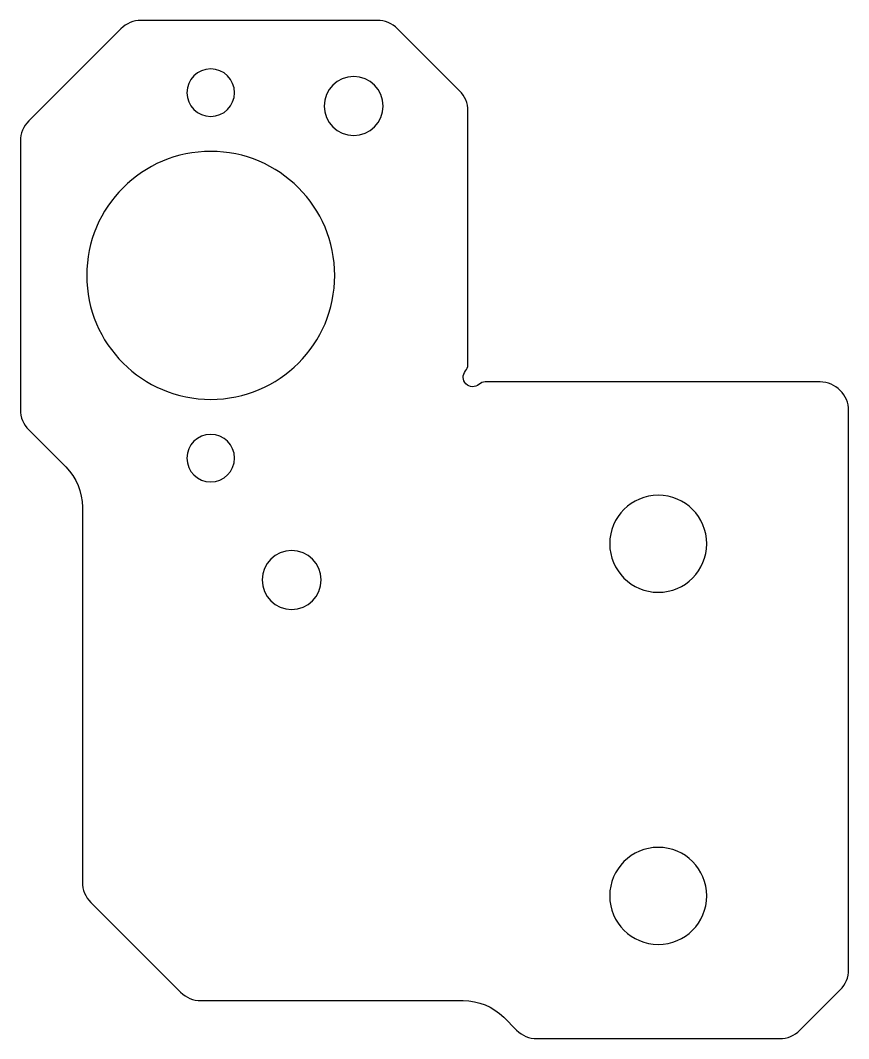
# Model space of a CAD drawing. Header units: millimetres. Extents: x 161.5 to 205, y 150.5 to 204.
import ezdxf

# ---------------------------------------------------------------- set-up
doc = ezdxf.new("R2010")
doc.units = ezdxf.units.MM
doc.layers.get('0').update_dxf_attribs({"linetype": 'CONTINUOUS'})

msp = doc.modelspace()

# ---------------------------------------------------------------- linework, layer by layer
msp.add_lwpolyline([(185.911, 185, 0.182676), (185.581, 184.875, -0.939221), (184.875, 185.581, 0.182676), (185, 185.911), (185, 199.243, 0.198912), (184.561, 200.303), (181.303, 203.561, 0.198912), (180.243, 204), (167.834, 204, 0.198912), (166.773, 203.561), (161.929, 198.717, 0.198912), (161.49, 197.656), (161.49, 183.544, 0.198912), (161.929, 182.483), (163.871, 180.541, -0.198912), (164.75, 178.42), (164.75, 158.721, 0.198912), (165.189, 157.66), (169.91, 152.939, 0.198912), (170.971, 152.5), (184.757, 152.5, -0.198912), (186.879, 151.621), (187.561, 150.939, 0.198912), (188.621, 150.5), (201.379, 150.5, 0.198912), (202.439, 150.939), (204.561, 153.061, 0.198912), (205, 154.121), (205, 183.5, 0.414214), (203.5, 185)], format="xyb", close=True)
at = {"extrusion": (-1.60026e-45, 6.40617e-30, -1)}
for centre, radius in [((-171.49, 200.2), 1.25), ((-179, 199.5), 1.55), ((-171.49, 190.6), 6.515), ((-171.49, 181), 1.25), ((-175.74, 174.6), 1.55)]:
    msp.add_circle(centre, radius, dxfattribs=at)
at = {"extrusion": (6.92009e-45, -2.77025e-29, -1)}
msp.add_circle((-195, 176.5), 2.55, dxfattribs=at)
at = {"extrusion": (8.70067e-31, 1.6043e-30, -1)}
msp.add_circle((-195, 158), 2.55, dxfattribs=at)

doc.saveas('drawing.dxf')
